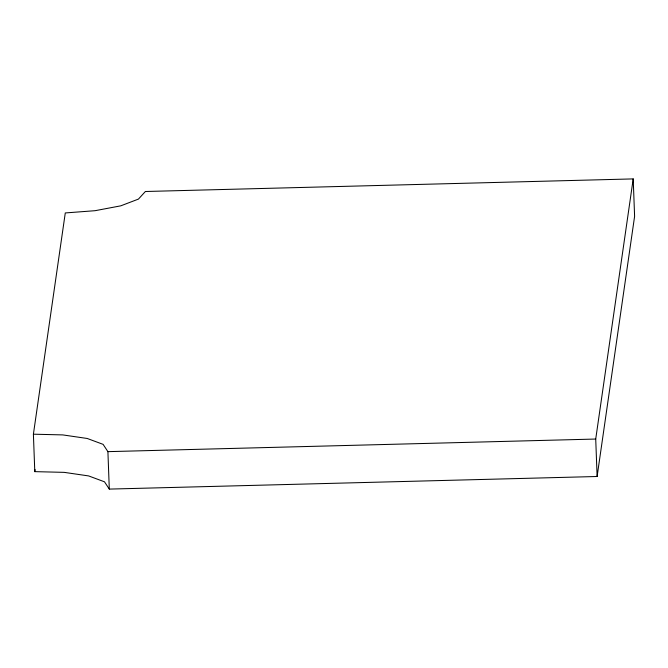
<?xml version="1.0" encoding="UTF-8"?>
<svg xmlns="http://www.w3.org/2000/svg" width="668" height="668" viewBox="0 0 668 668"><rect width="100%" height="100%" fill="white"/><g stroke="black" fill="none" stroke-linecap="round" stroke-linejoin="round"><path stroke-width="1" d="M33.4 434.192L65.28 212.942L95.081 210.696L120.766 205.836L138.435 199.097L145.39 191.499L633.206 178.907L634.6 216.357L597.117 476.501L109.302 489.093L104.484 481.803L88.635 475.925L64.161 472.36L34.794 471.641L33.4 434.192L62.775 434.91L87.241 438.475L103.097 444.354L107.907 451.643L109.302 489.093M34.794 471.641L35.087 469.587M597.117 476.501L595.722 439.043L633.206 178.907M107.907 451.643L595.722 439.043"/></g></svg>
